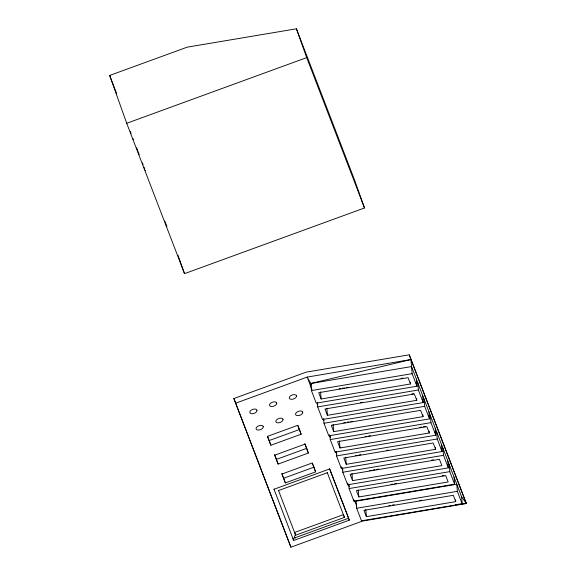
<?xml version="1.0" encoding="UTF-8"?>
<svg xmlns="http://www.w3.org/2000/svg" width="576" height="576" viewBox="0 0 576 576"><rect width="100%" height="100%" fill="white"/><g stroke="black" fill="none" stroke-linecap="round" stroke-linejoin="round"><path stroke-width="0.86" d="M109.67 75.449L187.236 47.153L296.431 28.8L354.247 179.158L364.507 207.972L184.522 273.643L126.706 123.286L109.67 75.449L116.777 93.931M126.706 123.286L306.691 57.614L364.507 207.972M233.878 398.52L306.216 372.125L409.284 354.809L466.33 503.503L362.534 521.071L290.916 547.2L233.878 398.52L290.916 547.2M235.555 403.222L307.166 377.093L410.962 359.525L466.33 503.503L455.609 504.54M267.638 436.522L269.194 440.554L299.455 429.516L301.126 434.21L270.864 445.255L267.451 436.37L297.713 425.333L301.126 434.21M274.572 454.543L276.43 459.389L306.691 448.344L308.369 453.046L278.107 464.083L274.687 455.206L304.949 444.161L308.369 453.046M281.808 473.371L283.673 478.217L313.934 467.179L315.612 471.874L285.35 482.918L281.93 474.034L312.192 462.996L315.612 471.874M273.982 489.269L329.623 468.965L349.308 520.157L293.666 540.461L273.938 489.01M278.453 490.565L327.254 472.752M295.618 535.212L344.426 517.406L343.44 514.649L294.638 532.454L295.618 535.212L278.424 490.284M349.308 520.157L348.617 518.22L292.975 538.517L293.666 540.461M311.99 389.65L307.166 377.093L310.846 383.494L410.962 359.525L409.284 354.809M416.376 379.138L416.945 386.23L316.246 403.15L311.414 390.586L310.846 383.494L411.545 366.574L461.621 496.793L466.33 503.503M311.414 390.586L412.114 373.666L416.945 386.23M339.149 388.771L340.92 388.476M342.684 388.181L344.455 387.878M346.226 387.583L347.99 387.288M401.062 378.367L402.833 378.072M410.479 383.976L408.053 377.662L318.715 392.674L321.142 398.988L410.479 383.976L410.335 382.205M416.052 383.198L417.823 382.903L418.392 389.995L423.223 402.559L322.524 419.479L317.693 406.915L317.34 402.487M317.693 406.915L418.392 389.995M360.468 402.574L362.232 402.278M411.768 393.955L413.539 393.66M416.758 400.306L414.331 393.991L324.994 409.003L327.42 415.318L416.758 400.306L416.614 398.527M422.33 399.528L424.102 399.233L424.67 406.325L429.502 418.889L328.802 435.809L323.971 423.245L323.618 418.817M323.971 423.245L424.67 406.325M343.75 422.77L345.514 422.474M347.285 422.179L349.056 421.877M350.82 421.582L352.591 421.286M423.036 416.635L420.61 410.321L331.272 425.333L333.698 431.647L423.036 416.635L422.892 414.857M428.616 415.858L430.38 415.562L430.949 422.654L435.78 435.218L335.081 452.138L330.25 439.574L329.897 435.146M330.25 439.574L430.949 422.654M365.062 436.572L366.833 436.277M368.604 435.982L370.368 435.679M419.904 427.356L421.675 427.061M423.439 426.758L425.21 426.463M429.314 432.965L426.888 426.65L337.55 441.662L339.984 447.977L429.314 432.965L429.178 431.186M434.894 432.187L436.658 431.892L437.227 438.984L442.058 451.548L341.359 468.468L336.528 455.904L336.175 451.476M336.528 455.904L437.227 438.984M355.421 455.58L357.192 455.278M358.956 454.982L360.727 454.687M386.381 450.374L388.145 450.079M435.593 449.294L433.166 442.98L343.829 457.992L346.262 464.306L435.593 449.294L435.456 447.516M441.173 448.517L442.937 448.222L443.506 455.314L448.337 467.878L347.645 484.798L342.814 472.234L342.454 467.798M342.814 472.234L443.506 455.314M369.662 470.57L371.434 470.275M373.198 469.973L374.969 469.678M376.74 469.382L378.504 469.08M431.575 460.166L433.346 459.864M352.541 480.636L441.878 465.624L439.445 459.31L350.114 474.322L352.541 480.636L351.972 473.544M447.451 464.846L449.215 464.551L449.784 471.643L454.615 484.207L353.923 501.127L349.092 488.563L348.732 484.128M349.092 488.563L449.784 471.643M390.974 484.373L392.746 484.078M394.517 483.775L396.288 483.48M442.282 475.747L444.046 475.452M358.819 496.966L448.157 481.954L445.73 475.639L356.393 490.651L358.819 496.966L358.25 489.874M356.659 508.248L457.358 491.328L462.19 503.892L361.49 520.812L356.659 508.248L356.09 501.156L456.79 484.236L457.358 491.328M388.814 505.692L390.586 505.397M392.357 505.094L394.128 504.799M419.774 500.486L421.546 500.191M455.724 501.638L453.298 495.324L363.96 510.336L366.386 516.65L455.724 501.638L455.58 499.86M145.188 170.294L145.411 170.698M166.637 225.785L166.838 226.289M310.846 383.494L311.486 385.171M317.146 403.042L317.786 404.712M323.258 418.946L323.906 420.617M329.378 434.851L330.343 437.357M335.815 451.591L336.78 454.104M342.252 468.331L342.893 470.009M348.365 484.236L349.337 486.749M354.809 500.976L356.738 506.002M329.58 468.706L348.617 518.22M327.226 472.478L344.426 517.406M297.9 425.477L299.455 429.516M304.834 443.498L306.691 448.344M312.386 463.14L313.934 467.179M165.398 222.559L166.327 224.978M164.801 220.997L165.089 221.746M138.708 153.446L139.183 154.692M143.986 167.162L144.698 169.027M132.962 138.492L133.438 139.738M137.599 150.48L138.478 152.827M142.373 162.814L143.107 164.815M136.613 147.809L137.354 149.81M130.334 131.371L131.098 133.474M296.431 28.8L306.691 57.614M283.673 478.217L285.35 482.918M276.43 459.389L278.107 464.083M269.194 440.554L270.864 445.255M294.358 535.781L295.193 538.128M177.948 255.182L184.522 273.643M166.579 225.432L166.795 226.066M410.962 359.525L412.114 373.666M461.621 496.793L462.19 503.892M454.046 477.115L454.615 484.207M447.768 460.786L448.337 467.878M441.49 444.456L442.058 451.548M435.211 428.126L435.78 435.218M428.933 411.797L429.502 418.889M422.654 395.467L423.223 402.559M365.818 509.558L366.386 516.65M353.779 499.356L353.923 501.127M345.694 457.214L346.262 464.306M347.501 483.026L347.645 484.798M339.415 440.885L339.984 447.977M341.222 466.697L341.359 468.468M333.13 424.555L333.698 431.647M326.851 408.226L327.42 415.318M320.573 391.896L321.142 398.988M296.446 395.87L296.215 395.374A3.744 2.088 -19.6 0 0 291.989 395.071A3.744 2.088 -19.6 0 0 289.303 398.074L289.534 398.563A3.744 2.088 -19.6 0 0 293.76 398.873A3.744 2.088 -19.6 0 0 296.446 395.87M302.724 412.2L302.494 411.703A3.744 2.088 -19.6 0 0 298.267 411.401A3.744 2.088 -19.6 0 0 295.582 414.403L295.812 414.893A3.744 2.088 -19.6 0 0 300.046 415.202A3.744 2.088 -19.6 0 0 302.724 412.2M276.703 403.078L276.473 402.581A3.744 2.088 -19.6 0 0 272.246 402.278A3.744 2.088 -19.6 0 0 269.561 405.274L269.791 405.77A3.744 2.088 -19.6 0 0 274.018 406.073A3.744 2.088 -19.6 0 0 276.703 403.078M282.982 419.407L282.751 418.91A3.744 2.088 -19.6 0 0 278.525 418.608A3.744 2.088 -19.6 0 0 275.839 421.603L276.07 422.1A3.744 2.088 -19.6 0 0 280.296 422.402A3.744 2.088 -19.6 0 0 282.982 419.407M256.954 410.285L256.723 409.788A3.744 2.088 -19.6 0 0 252.497 409.486A3.744 2.088 -19.6 0 0 249.811 412.481L250.042 412.978A3.744 2.088 -19.6 0 0 254.268 413.28A3.744 2.088 -19.6 0 0 256.954 410.285M263.239 426.614L263.002 426.118A3.744 2.088 -19.6 0 0 258.775 425.815A3.744 2.088 -19.6 0 0 256.09 428.81L256.32 429.307A3.744 2.088 -19.6 0 0 260.554 429.61A3.744 2.088 -19.6 0 0 263.239 426.614"/></g></svg>
